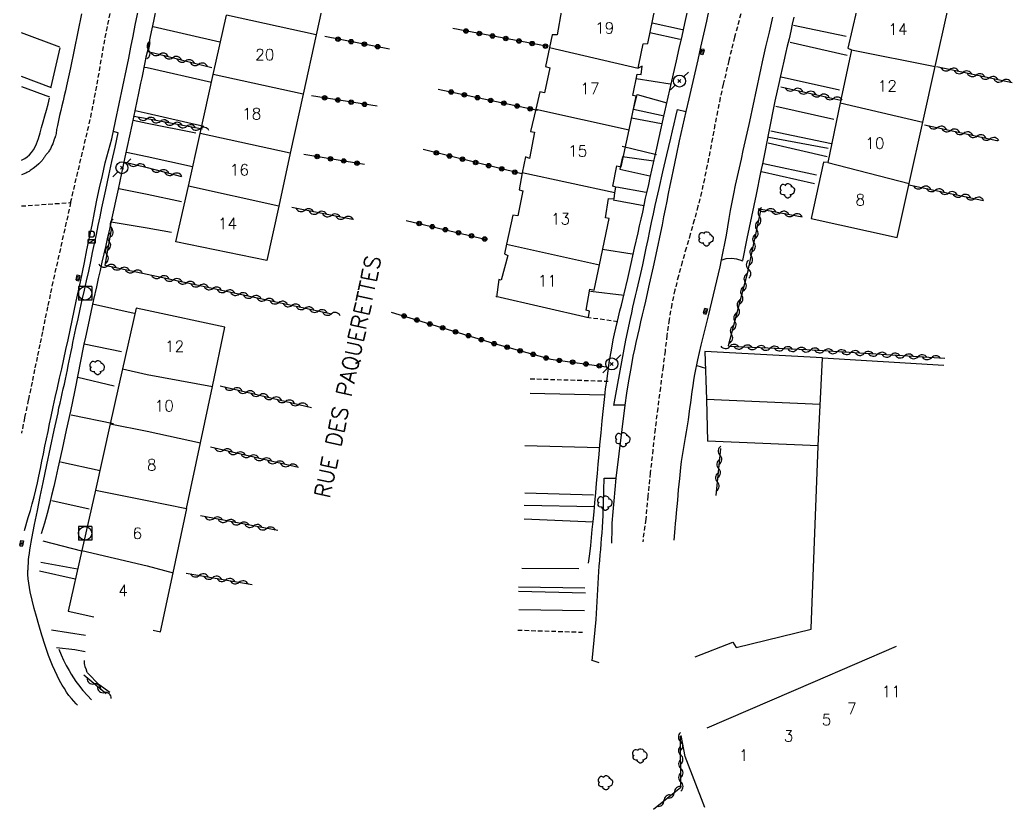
# Model space of a CAD drawing. Header units: millimetres. Extents: x 150997 to 152001, y 151999 to 153001.
# Drawn here: x 150999.8 to 151110.4, y 152824.7 to 152912.6 of the extents above; entities that cross this region are included whole.
import ezdxf
from ezdxf.enums import TextEntityAlignment as Align

# ---------------------------------------------------------------- set-up
doc = ezdxf.new("R2010")
doc.units = ezdxf.units.MM
doc.linetypes.add('DASHED', pattern=[0.75, 0.5, -0.25])
doc.layers.get('0').update_dxf_attribs({"linetype": 'CONTINUOUS'})
for name, color, linetype in [('W0001', 6, 'DASHED'), ('W0008', 7, 'CONTINUOUS'), ('W0014', 7, 'CONTINUOUS'), ('W0017', 7, 'CONTINUOUS'), ('W0101', 7, 'CONTINUOUS'), ('W0104', 1, 'CONTINUOUS'), ('W0112', 1, 'DASHED'), ('W0211', 2, 'CONTINUOUS'), ('W0214', 2, 'CONTINUOUS'), ('W0300', 7, 'CONTINUOUS'), ('W0310', 3, 'CONTINUOUS'), ('W0323', 7, 'CONTINUOUS'), ('W0401', 7, 'CONTINUOUS'), ('W0420', 7, 'CONTINUOUS'), ('W0438', 7, 'CONTINUOUS'), ('W0473', 7, 'CONTINUOUS'), ('W0989', 7, 'CONTINUOUS'), ('W0991', 7, 'CONTINUOUS'), ('W1102', 7, 'CONTINUOUS')]:
    doc.layers.add(name, color=color, linetype=linetype)
doc.styles.get("Standard").update_dxf_attribs({"font": 'romans.shx', "width": 0.85})

# ---------------------------------------------------------------- blocks, each defined once
blk = doc.blocks.new('T420')
for p, q in [((0.75, 0.75), (-0.75, 0.75)), ((-0.75, 0.75), (-0.75, -0.75)), ((0.75, 0.75), (0.75, -0.75)), ((0.75, -0.75), (-0.75, -0.75))]:
    blk.add_line(p, q)
blk.add_ellipse((0, 0), major_axis=(-0.53, 0.53), ratio=1, start_param=3.926991, end_param=10.210176)
blk = doc.blocks.new('T438')
for p, q in [((-0.4, 0.2), (0.4, 0.2)), ((-0.4, -0.2), (-0.4, 0.2)), ((0.15, 1.1), (-0.3, 1.1)), ((-0.3, 1.1), (-0.3, 0.5)), ((-0.3, 0.5), (0.15, 0.5)), ((0.3, 0.65), (0.3, 0.95)), ((0.4, 0.2), (0.4, -0.2))]:
    blk.add_line(p, q)
at = {"flags": 128}
for points in [[(-0.4, -0.2), (0.4, 0.2)], [(0.4, -0.2), (-0.4, -0.2)]]:
    blk.add_lwpolyline(points, dxfattribs=at)
for centre, major_axis, start_param, end_param in [((0.15, 0.95), (0.106, -0.106), 0.785398, 2.356194), ((0.15, 0.65), (0.106, 0.106), 3.926991, 5.497787)]:
    blk.add_ellipse(centre, major_axis=major_axis, ratio=1, start_param=start_param, end_param=end_param)
blk = doc.blocks.new('T300')
for p, q in [((-0.8, 0.51), (-0.86, 0.34)), ((-0.86, 0.34), (-0.86, 0.17)), ((-0.86, 0.17), (-0.74, 0.06)), ((-0.69, 0.63), (-0.8, 0.51)), ((-0.8, -0.06), (-0.74, 0.06)), ((-0.74, 0.06), (-0.69, 0.11)), ((-0.57, 0.69), (-0.69, 0.63)), ((-0.46, 0.69), (-0.57, 0.69)), ((-0.29, 0.63), (-0.46, 0.69)), ((-0.29, 0.63), (-0.17, 0.74)), ((-0.23, 0.57), (-0.29, 0.63)), ((-0.17, 0.74), (-0.06, 0.8)), ((-0.06, 0.8), (0.06, 0.8)), ((0.06, 0.8), (0.23, 0.74)), ((0.23, 0.74), (0.34, 0.63)), ((0.34, 0.63), (0.4, 0.51)), ((0.46, 0.46), (0.34, 0.46)), ((0.4, 0.51), (0.4, 0.46)), ((0.57, 0.4), (0.46, 0.46)), ((0.57, 0.4), (0.69, 0.29)), ((0.69, 0.29), (0.74, 0.17)), ((0.74, 0.06), (0.69, -0.17)), ((0.74, 0.17), (0.74, 0.06)), ((-0.8, -0.17), (-0.8, -0.06)), ((-0.8, -0.23), (-0.8, -0.17)), ((-0.74, -0.34), (-0.8, -0.23)), ((-0.69, -0.4), (-0.74, -0.34)), ((-0.51, -0.46), (-0.69, -0.4)), ((-0.4, -0.46), (-0.51, -0.46)), ((-0.4, -0.46), (-0.34, -0.46)), ((-0.34, -0.46), (-0.34, -0.4)), ((-0.34, -0.51), (-0.34, -0.46)), ((-0.29, -0.63), (-0.34, -0.51)), ((-0.17, -0.74), (-0.29, -0.63)), ((-0.06, -0.8), (-0.17, -0.74)), ((0.06, -0.8), (-0.06, -0.8)), ((0.17, -0.74), (0.06, -0.8)), ((0.23, -0.69), (0.17, -0.74)), ((0.29, -0.46), (0.23, -0.46)), ((0.29, -0.63), (0.23, -0.69)), ((0.46, -0.4), (0.29, -0.46)), ((0.34, -0.51), (0.29, -0.63)), ((0.34, -0.51), (0.34, -0.46)), ((0.57, -0.34), (0.46, -0.4)), ((0.63, -0.29), (0.57, -0.34)), ((0.69, -0.17), (0.63, -0.29))]:
    blk.add_line(p, q)
blk = doc.blocks.new('T401')
for p, q in [((-0.3, 0.3), (0, 0.3)), ((-0.3, -0.25), (-0.3, 0.3)), ((-0.3, 0.15), (0, 0.15)), ((-0.3, 0), (0, 0)), ((0, 0.3), (0, -0.25)), ((-0.3, -0.15), (0, -0.15)), ((-0.3, -0.25), (-0.3, -0.3)), ((-0.3, -0.3), (0, -0.3)), ((0, -0.3), (0, -0.25))]:
    blk.add_line(p, q)
blk = doc.blocks.new('T473')
for p, q in [((-0.166667, 0.166667), (0.166667, -0.166667)), ((-0.166667, -0.166667), (0.166667, 0.166667)), ((0.500001, 0.500001), (1.000002, 1.000002)), ((-1.000002, -1.000002), (-0.500001, -0.500001))]:
    blk.add_line(p, q)
blk.add_ellipse((0, 0), major_axis=(0.471405, 0.471405), ratio=1, start_param=5.4977871438, end_param=11.780972451)
blk = doc.blocks.new('t310o')
at = {"color": 0, "linetype": 'Continuous'}
for centre, start, end in [((-0.5, 0.38), 216.8699, 323.1304), ((0.5, -0.37), 36.8699, 143.1303)]:
    blk.add_arc(centre, 0.625, start, end, dxfattribs=at)
blk = doc.blocks.new('t323o')
at = {"color": 0, "linetype": 'Continuous'}
for radius in [0.25, 0.15]:
    blk.add_circle((0, 0), radius, dxfattribs=at)

msp = doc.modelspace()

# ---------------------------------------------------------------- linework, layer by layer
at = {"layer": 'W0001'}
for points in [[(151005.49, 152892.27), (151007.73, 152901.78), (151008.02, 152903.25), (151008.3, 152904.73), (151008.57, 152906.21), (151008.82, 152907.68), (151009.08, 152909.16), (151009.34, 152910.64), (151009.63, 152912.11), (151009.93, 152913.58)], [(151080.14, 152913.29), (151079.45, 152910.69), (151078.8, 152908.08), (151078.19, 152905.46), (151077.86, 152903.96), (151077.55, 152902.46), (151077.26, 152900.95), (151076.98, 152899.44), (151076.7, 152897.94), (151076.4, 152896.43), (151076.09, 152894.93), (151075.76, 152893.43), (151075.37, 152891.86), (151074.95, 152890.31), (151074.51, 152888.76), (151074.06, 152887.21), (151073.61, 152885.66), (151073.19, 152884.1), (151072.8, 152882.54), (151072.45, 152880.96), (151072.15, 152879.23), (151071.91, 152877.48), (151071.7, 152875.73), (151071.48, 152873.99), (151071.18, 152871.68), (151070.88, 152869.37), (151070.6, 152867.05), (151070.34, 152864.74), (151070.06, 152862.16), (151069.79, 152859.58), (151069.55, 152856.99), (151069.21, 152854.49)], [(151000, 152891.89), (151005.49, 152892.27)], [(151005.49, 152892.27), (151003.51, 152883.44), (151003.22, 152882.04), (151002.92, 152880.65), (151002.63, 152879.25), (151002.34, 152877.86), (151002.05, 152876.46), (151001.77, 152875.07), (151001.48, 152873.67), (151001.19, 152872.28), (151000.77, 152870.29), (151000.36, 152868.31), (151000, 152866.57)]]:
    msp.add_lwpolyline(points, dxfattribs=at)
at = {"layer": 'W0008'}
for points in [[(151074.03, 152902.4), (151073.66, 152900.78), (151073.29, 152899.16), (151072.94, 152897.53), (151072.59, 152895.9), (151072.41, 152895.03), (151072.23, 152894.16), (151072.06, 152893.29), (151071.89, 152892.41), (151071.72, 152891.54), (151071.54, 152890.67), (151071.37, 152889.8), (151071.19, 152888.93), (151070.78, 152887.01), (151070.36, 152885.1), (151069.93, 152883.19), (151069.51, 152881.28), (151069.33, 152880.52), (151069.16, 152879.76), (151068.98, 152878.99), (151068.8, 152878.23), (151068.62, 152877.46), (151068.45, 152876.7), (151068.29, 152875.93), (151068.13, 152875.16), (151067.88, 152873.8), (151067.64, 152872.43), (151067.42, 152871.06), (151067.22, 152869.69)], [(151000.35, 152855.76), (151000.76, 152857.19), (151001, 152857.99), (151001.21, 152858.72), (151001.43, 152859.49), (151001.61, 152860.26), (151001.78, 152861.04), (151001.95, 152861.81), (151002.12, 152862.64), (151002.29, 152863.47), (151002.46, 152864.3), (151002.63, 152865.13), (151002.8, 152865.96), (151002.97, 152866.79), (151003.14, 152867.61), (151003.32, 152868.44), (151003.55, 152869.51), (151003.78, 152870.57), (151004.02, 152871.64), (151004.26, 152872.71), (151004.5, 152873.77), (151004.73, 152874.84), (151004.97, 152875.9), (151005.2, 152876.97), (151005.66, 152879.13), (151006.12, 152881.29), (151006.57, 152883.44), (151007.03, 152885.6), (151007.31, 152886.99), (151007.59, 152888.37), (151007.87, 152889.76), (151008.14, 152891.15), (151008.42, 152892.54), (151008.71, 152893.92), (151009.02, 152895.3), (151009.34, 152896.68), (151009.51, 152897.36), (151009.69, 152898.04), (151009.88, 152898.71), (151010.08, 152899.38)], [(151066.22, 152861.57), (151066.09, 152860.32), (151065.98, 152859.06), (151065.87, 152857.81), (151065.79, 152856.55), (151065.77, 152855.59), (151065.74, 152854.72), (151065.72, 152854.33)]]:
    msp.add_lwpolyline(points, dxfattribs=at)
at = {"layer": 'W0014'}
for points in [[(151010.08, 152899.38), (151010.49, 152901.32), (151010.9, 152903.26), (151011.3, 152905.2), (151011.71, 152907.14), (151011.96, 152908.36), (151012.2, 152909.58), (151012.45, 152910.8), (151012.69, 152912.02), (151012.94, 152913.24), (151013.19, 152914.46), (151013.45, 152915.68), (151013.71, 152916.9), (151013.78, 152917.22), (151013.85, 152917.53), (151013.93, 152917.85), (151014, 152918.17)], [(151015.05, 152914.19), (151014.71, 152912.47), (151014.36, 152910.75), (151014, 152909.03)], [(151070.06, 152895.06), (151070.79, 152898.32), (151071.51, 152901.57), (151072.24, 152904.82), (151072.97, 152908.07), (151073.28, 152909.45), (151073.59, 152910.82), (151073.9, 152912.2), (151074.22, 152913.57)], [(151076.63, 152913.91), (151076.31, 152912.47), (151075.98, 152911.03), (151075.66, 152909.59), (151075.34, 152908.16), (151075.02, 152906.72), (151074.69, 152905.28), (151074.36, 152903.84), (151074.03, 152902.4)], [(151006.71, 152913.3), (151006.3, 152911.29), (151005.88, 152909.29), (151005.46, 152907.28), (151005.02, 152905.27), (151004.9, 152904.72), (151004.77, 152904.17), (151004.64, 152903.61), (151004.51, 152903.06), (151004.38, 152902.51), (151004.25, 152901.96), (151004.12, 152901.4), (151004.01, 152900.85), (151003.98, 152900.7), (151003.96, 152900.55), (151003.93, 152900.4), (151003.91, 152900.26), (151003.89, 152900.11), (151003.86, 152899.96), (151003.83, 152899.82), (151003.8, 152899.67), (151003.78, 152899.62), (151003.76, 152899.57), (151003.75, 152899.52), (151003.73, 152899.47), (151003.7, 152899.43), (151003.68, 152899.38), (151003.67, 152899.33), (151003.65, 152899.28), (151003.63, 152899.22), (151003.61, 152899.16), (151003.59, 152899.1), (151003.57, 152899.04), (151003.55, 152898.98), (151003.53, 152898.92), (151003.51, 152898.86), (151003.49, 152898.8), (151003.41, 152898.62), (151003.33, 152898.44), (151003.24, 152898.27), (151003.14, 152898.1), (151003.08, 152898.02), (151003.03, 152897.94), (151002.97, 152897.86), (151002.9, 152897.78), (151002.84, 152897.71), (151002.78, 152897.63), (151002.72, 152897.55), (151002.66, 152897.47), (151002.6, 152897.4), (151002.56, 152897.33), (151002.51, 152897.25), (151002.46, 152897.18), (151002.41, 152897.1), (151002.36, 152897.03), (151002.3, 152896.96), (151002.25, 152896.89), (151001.95, 152896.59), (151001.64, 152896.32), (151001.32, 152896.07), (151000.98, 152895.83), (151000.86, 152895.75), (151000.74, 152895.68), (151000.61, 152895.61), (151000.48, 152895.55), (151000.39, 152895.51), (151000.3, 152895.47), (151000.2, 152895.43), (151000.11, 152895.4), (151000, 152895.36)], [(151072.7, 152854.66), (151072.78, 152855.53), (151072.82, 152855.99), (151072.87, 152856.51), (151072.93, 152857.14), (151072.99, 152857.73), (151073.12, 152859.11), (151073.21, 152860.28), (151073.33, 152861.52), (151073.46, 152862.75), (151073.55, 152863.42), (151073.65, 152864.09), (151073.75, 152864.76), (151073.86, 152865.42), (151073.98, 152866.09), (151074.09, 152866.75), (151074.2, 152867.42), (151074.3, 152868.09), (151074.4, 152868.71), (151074.48, 152869.34), (151074.56, 152869.97), (151074.65, 152870.6), (151074.73, 152871.23), (151074.82, 152871.86), (151074.92, 152872.49), (151075.03, 152873.11), (151075.36, 152874.76), (151075.74, 152876.4), (151076.14, 152878.04), (151076.53, 152879.67), (151076.71, 152880.45), (151076.9, 152881.23), (151077.09, 152882.01), (151077.28, 152882.78), (151077.47, 152883.56), (151077.65, 152884.34), (151077.83, 152885.12), (151078, 152885.9), (151078.19, 152886.81), (151078.36, 152887.73), (151078.53, 152888.65), (151078.69, 152889.57), (151078.84, 152890.48), (151079.01, 152891.4), (151079.18, 152892.32), (151079.36, 152893.23), (151079.56, 152894.2), (151079.76, 152895.17), (151079.98, 152896.14), (151080.2, 152897.1), (151080.42, 152898.06), (151080.63, 152899.03), (151080.85, 152899.99), (151081.06, 152900.96), (151081.25, 152901.83), (151081.44, 152902.7), (151081.63, 152903.58), (151081.81, 152904.45), (151082, 152905.32), (151082.18, 152906.19), (151082.37, 152907.06), (151082.56, 152907.93), (151082.94, 152909.6), (151083.32, 152911.26), (151083.7, 152912.92)], [(151086.04, 152912.93), (151085.87, 152912.14), (151085.7, 152911.35), (151085.51, 152910.52), (151085.32, 152909.69), (151085.12, 152908.86), (151084.93, 152908.03), (151084.74, 152907.2), (151084.55, 152906.37), (151084.36, 152905.54), (151084.18, 152904.71), (151083.94, 152903.57), (151083.7, 152902.44), (151083.48, 152901.3), (151083.25, 152900.17), (151083.03, 152899.03), (151082.8, 152897.89), (151082.58, 152896.76), (151082.35, 152895.62), (151081.84, 152893.17), (151081.34, 152890.71), (151080.83, 152888.26), (151080.32, 152885.81)], [(151014, 152909.03), (151013.88, 152908.46), (151013.76, 152907.88), (151013.64, 152907.31), (151013.52, 152906.73), (151013.4, 152906.16), (151013.28, 152905.58), (151013.16, 152905.01), (151013.04, 152904.44), (151012.29, 152900.88), (151011.54, 152897.33), (151010.77, 152893.78), (151010, 152890.24), (151009.8, 152889.32), (151009.6, 152888.4), (151009.39, 152887.48), (151009.19, 152886.56), (151008.98, 152885.64), (151008.77, 152884.72), (151008.57, 152883.8), (151008.36, 152882.88), (151008.05, 152881.48), (151007.74, 152880.08), (151007.43, 152878.67), (151007.13, 152877.27), (151006.97, 152876.51), (151006.82, 152875.75), (151006.67, 152874.99), (151006.52, 152874.22), (151006.37, 152873.46), (151006.22, 152872.7), (151006.06, 152871.94), (151005.91, 152871.18), (151005.46, 152869.05), (151004.99, 152866.93), (151004.53, 152864.8), (151004.06, 152862.68), (151003.83, 152861.66), (151003.6, 152860.65), (151003.36, 152859.64), (151003.12, 152858.63), (151002.89, 152857.65), (151002.57, 152856.58), (151002.22, 152855.37)], [(151003.31, 152905.17), (151004.31, 152909.51)], [(151000, 152896.98), (151000.09, 152897.02), (151000.38, 152897.17), (151000.64, 152897.36), (151000.89, 152897.57), (151001.13, 152897.85), (151001.34, 152898.15), (151001.53, 152898.48), (151001.69, 152898.81), (151001.92, 152899.41), (151002.11, 152900.03), (151002.26, 152900.65), (151002.43, 152901.27), (151002.61, 152901.92), (151002.8, 152902.58), (151002.97, 152903.23), (151003.15, 152903.89)], [(151066, 152869.68), (151066.43, 152872.1), (151066.88, 152874.52), (151067.35, 152876.94), (151067.85, 152879.35), (151067.99, 152879.98), (151068.13, 152880.61), (151068.27, 152881.24), (151068.42, 152881.87), (151068.57, 152882.49), (151068.72, 152883.12), (151068.86, 152883.75), (151069.01, 152884.38), (151069.21, 152885.32), (151069.41, 152886.27), (151069.61, 152887.21), (151069.81, 152888.16), (151070.01, 152889.11), (151070.21, 152890.05), (151070.41, 152891), (151070.61, 152891.94), (151071.04, 152893.82), (151071.47, 152895.7), (151071.9, 152897.58), (151072.34, 152899.46), (151072.52, 152900.26), (151072.71, 152901.05), (151072.9, 152901.84), (151073.08, 152902.63)], [(151073.08, 152902.63), (151074.03, 152902.4)], [(151010.79, 152900.02), (151010.24, 152900.18)], [(151006.24, 152836.28), (151006.09, 152836.43), (151005.57, 152837.02), (151005.29, 152837.38), (151005.03, 152837.75), (151004.79, 152838.14), (151004.56, 152838.53), (151004.26, 152839.05), (151003.97, 152839.59), (151003.71, 152840.14), (151003.46, 152840.69), (151003.03, 152841.81), (151002.64, 152842.95), (151002.28, 152844.1), (151001.94, 152845.25), (151001.68, 152846.16), (151001.42, 152847.07), (151001.19, 152848), (151000.99, 152848.93), (151000.9, 152849.4), (151000.83, 152849.87), (151000.77, 152850.35), (151000.73, 152850.83), (151000.73, 152850.94), (151000.73, 152851.06), (151000.73, 152851.18), (151000.73, 152851.29), (151000.74, 152851.41), (151000.74, 152851.53), (151000.75, 152851.64), (151000.76, 152851.76), (151000.78, 152852.11), (151000.81, 152852.47), (151000.84, 152852.82), (151000.89, 152853.17), (151000.95, 152853.59), (151001.02, 152854.01), (151001.1, 152854.43), (151001.18, 152854.85), (151001.48, 152856.42), (151001.79, 152857.98), (151002.1, 152859.54), (151002.42, 152861.1), (151002.82, 152863.05), (151003.24, 152864.99), (151003.65, 152866.93), (151004.08, 152868.86), (151004.19, 152869.4), (151004.31, 152869.93), (151004.43, 152870.46), (151004.55, 152870.99), (151004.67, 152871.52), (151004.79, 152872.06), (151004.91, 152872.59), (151005.02, 152873.12), (151005.13, 152873.63), (151005.23, 152874.14), (151005.34, 152874.65), (151005.44, 152875.16), (151005.54, 152875.67), (151005.64, 152876.18), (151005.75, 152876.69), (151005.85, 152877.2), (151006.08, 152878.26), (151006.31, 152879.32), (151006.55, 152880.39), (151006.79, 152881.45), (151007.02, 152882.51), (151007.26, 152883.57), (151007.5, 152884.63), (151007.73, 152885.7), (151007.94, 152886.7), (151008.15, 152887.7), (151008.36, 152888.7), (151008.57, 152889.7), (151008.77, 152890.7), (151008.98, 152891.7), (151009.19, 152892.7), (151009.4, 152893.7), (151009.75, 152895.28), (151010.09, 152896.86), (151010.44, 152898.44), (151010.79, 152900.02)], [(151063.18, 152852.09), (151063.32, 152853.14), (151063.42, 152854.06), (151063.51, 152854.96), (151063.6, 152855.86), (151063.69, 152856.75), (151063.79, 152857.82), (151063.88, 152858.88), (151063.98, 152859.95), (151064.07, 152861.01), (151064.17, 152862.08), (151064.26, 152863.15), (151064.36, 152864.21), (151064.45, 152865.28), (151064.58, 152866.62), (151064.71, 152867.97), (151064.84, 152869.32), (151064.98, 152870.67), (151065.03, 152871.09), (151065.08, 152871.51), (151065.14, 152871.94), (151065.2, 152872.36), (151065.36, 152873.52), (151065.53, 152874.68), (151065.72, 152875.84), (151065.93, 152877), (151066.06, 152877.64), (151066.21, 152878.29), (151066.36, 152878.92), (151066.52, 152879.56), (151066.68, 152880.2), (151066.84, 152880.84), (151067, 152881.47), (151067.15, 152882.11), (151067.54, 152883.81), (151067.93, 152885.5), (151068.31, 152887.2), (151068.7, 152888.89), (151068.87, 152889.67), (151069.04, 152890.44), (151069.21, 152891.21), (151069.37, 152891.98), (151069.54, 152892.75), (151069.71, 152893.52), (151069.89, 152894.29), (151070.06, 152895.06)], [(151080.32, 152885.76), (151080.31, 152885.76), (151080.31, 152885.77), (151080.3, 152885.78), (151080.29, 152885.78), (151079.71, 152885.97), (151079.1, 152886.04), (151078.49, 152885.99), (151077.9, 152885.83)], [(151075.24, 152874.14), (151076.21, 152873.81)], [(151067.22, 152869.69), (151066, 152869.71)], [(151067.22, 152869.69), (151066.22, 152861.57)], [(151063.57, 152841.23), (151063.7, 152842.38), (151063.82, 152843.52), (151063.93, 152844.67), (151064.02, 152845.82), (151064.07, 152846.49), (151064.11, 152847.16), (151064.15, 152847.83), (151064.19, 152848.5), (151064.22, 152849.17), (151064.25, 152849.84), (151064.29, 152850.51), (151064.34, 152851.18), (151064.38, 152851.79), (151064.43, 152852.41), (151064.48, 152853.02), (151064.54, 152853.63), (151064.59, 152854.25), (151064.64, 152854.86), (151064.69, 152855.48), (151064.73, 152856.09), (151064.8, 152857.47), (151064.86, 152858.84), (151064.9, 152860.22), (151064.92, 152861.59)], [(151064.92, 152861.59), (151066.22, 152861.57)], [(151064.35, 152841.02), (151063.57, 152841.26)]]:
    msp.add_lwpolyline(points, dxfattribs=at)
at = {"layer": 'W0017'}
for points in [[(151014.68, 152911.88), (151022.12, 152910.17)], [(151070.26, 152912.3), (151073.64, 152911.54)], [(151091.89, 152910.77), (151086, 152912.01)], [(151004.29, 152909.59), (151000, 152911.16)], [(151073.4, 152910.43), (151070.02, 152911.19)], [(151085.63, 152910.15), (151091.97, 152908.68)], [(151013.7, 152907.37), (151014, 152907.3)], [(151014, 152907.3), (151021.17, 152905.67)], [(151003.35, 152905.05), (151000, 152906.31)], [(151072.27, 152905.46), (151068.49, 152906.06)], [(151084.65, 152906.28), (151091.12, 152904.82)], [(151000, 152905.2), (151003.14, 152904.05)], [(151071.61, 152901.9), (151068.17, 152902.64), (151068.58, 152904.3), (151071.91, 152903.38)], [(151012.66, 152902.53), (151014, 152902.22)], [(151084.04, 152903.01), (151090.52, 152901.55)], [(151012.44, 152901.44), (151014, 152901.13)], [(151014, 152902.22), (151020.33, 152900.78)], [(151071.31, 152901.04), (151067.96, 152901.66)], [(151014, 152901.13), (151019.44, 152900.04)], [(151083.47, 152900.27), (151090.25, 152898.84)], [(151083.28, 152899.55), (151089.89, 152898.33)], [(151066.94, 152898.56), (151070.74, 152897.62)], [(151089.76, 152897.38), (151083.17, 152898.89)], [(151014, 152897.35), (151011.7, 152897.86)], [(151019.07, 152896.24), (151014, 152897.35)], [(151070.43, 152896.89), (151066.96, 152897.35), (151066.66, 152896)], [(151066.66, 152896), (151070.02, 152895.25)], [(151082.68, 152896.63), (151088.58, 152895.35)], [(151088.36, 152894.34), (151082.44, 152895.7)], [(151010.86, 152893.85), (151014, 152893.2)], [(151069.59, 152893.38), (151066.31, 152893.97)], [(151014, 152893.2), (151017.83, 152892.4)], [(151065.93, 152892.56), (151069.34, 152891.96)], [(151014, 152889.41), (151010.02, 152890.09)], [(151016.74, 152888.94), (151014, 152889.41)], [(151068.04, 152886.54), (151064.75, 152887.04)], [(151063.38, 152882.39), (151067.13, 152881.96)], [(151012.58, 152879.93), (151007.92, 152880.97)], [(151007.01, 152876.54), (151011.17, 152875.68)], [(151010.35, 152871.83), (151006.3, 152872.79)], [(151056.67, 152871.05), (151064.92, 152870.85)], [(151005.55, 152868.61), (151010.26, 152867.65)], [(151056.08, 152865.21), (151064.41, 152864.99)], [(151008.76, 152862.38), (151004.34, 152863.37)], [(151063.72, 152859.68), (151056.08, 152859.89)], [(151003.39, 152859.08), (151007.55, 152858.16)], [(151056.01, 152858.58), (151063.84, 152858.43)], [(151063.68, 152856.69), (151055.99, 152857)], [(151006.72, 152853.46), (151002.42, 152854.54)], [(151006.26, 152851.42), (151002.17, 152852.18)], [(151055.73, 152851.55), (151062.09, 152851.5)], [(151006.01, 152850.32), (151002.01, 152851.21)], [(151062.75, 152849.32), (151055.39, 152849.42)], [(151055.37, 152848.97), (151062.85, 152848.8)], [(151062.74, 152846.8), (151055.41, 152846.9)], [(151003.36, 152844.69), (151007.13, 152844.08)], [(151007.09, 152842.22), (151005.96, 152842.46), (151003.91, 152842.67)], [(151076.14, 152824.88), (151073.96, 152830.59), (151073.51, 152832.92)]]:
    msp.add_lwpolyline(points, dxfattribs=at)
at = {"layer": 'W0101'}
for points in [[(151034.23, 152917.27), (151032.84, 152910.94)], [(151068.71, 152907.24), (151068.78, 152907.6), (151069.27, 152909.94), (151069.77, 152910), (151070.61, 152913.97), (151060.14, 152916.19), (151059.76, 152913.88), (151060.17, 152913.72), (151059.69, 152910.94), (151059.13, 152910.94), (151058.83, 152909.54)], [(151093.5, 152915.73), (151092.07, 152909.48), (151092.46, 152909.29)], [(151101.79, 152907.43), (151103.17, 152913.6), (151093.5, 152915.73)], [(151021.37, 152906.54), (151022.84, 152913.13)], [(151032.84, 152910.94), (151031.4, 152904.34)], [(151058.83, 152909.54), (151058.37, 152907.44), (151058.85, 152907.27), (151058.28, 152904.49), (151057.75, 152904.6), (151057.3, 152902.68)], [(151092.46, 152909.29), (151091.21, 152903.37)], [(151067.69, 152900.39), (151068.49, 152904.13), (151068.13, 152904.21), (151068.59, 152906.58), (151069.04, 152906.55), (151069.14, 152907.47), (151068.71, 152907.24)], [(151100.41, 152901.22), (151101.79, 152907.43)], [(151019.91, 152899.98), (151021.37, 152906.54)], [(151031.4, 152904.34), (151029.96, 152897.78)], [(151057.3, 152902.68), (151056.71, 152900.18), (151057.16, 152900.1), (151056.62, 152897.18), (151056.14, 152897.35), (151055.79, 152895.57)], [(151091.21, 152903.37), (151089.82, 152896.75)], [(151066.12, 152893.35), (151066.23, 152893.99), (151065.87, 152894.1), (151066.33, 152896.38), (151066.8, 152896.27), (151067.69, 152900.39)], [(151098.88, 152894.39), (151100.41, 152901.22)], [(151018.6, 152894.08), (151019.91, 152899.98)], [(151029.96, 152897.78), (151028.67, 152891.87)], [(151089.82, 152896.75), (151089.35, 152896.78), (151087.96, 152890.5), (151097.55, 152888.39), (151098.88, 152894.39)], [(151055.79, 152895.6), (151055.45, 152893.68), (151055.86, 152893.57), (151055.32, 152890.79), (151054.74, 152890.87), (151054.03, 152887.63)], [(151055.79, 152895.57), (151055.79, 152895.6)], [(151017.22, 152887.91), (151018.6, 152894.08)], [(151064.39, 152885.32), (151065.47, 152890.49), (151065.08, 152890.57), (151065.4, 152892.74), (151066.04, 152892.68), (151066.12, 152893.35)], [(151066.12, 152893.35), (151066.12, 152893.35)], [(151028.67, 152891.87), (151027.34, 152885.81), (151017.22, 152887.91)], [(151054.03, 152887.63), (151053.8, 152886.57), (151054.18, 152886.38), (151053.45, 152883.63), (151053.17, 152883.71), (151052.93, 152881.74)], [(151052.85, 152881.85), (151063.16, 152879.48), (151063.27, 152880.18), (151062.93, 152880.29), (151063.34, 152882.62), (151063.81, 152882.51), (151064.39, 152885.32)], [(151012.8, 152880.52), (151011.28, 152873.75)], [(151014, 152880.26), (151012.8, 152880.52)], [(151021.28, 152871.78), (151022.68, 152878.39), (151014, 152880.26)], [(151011.28, 152873.75), (151009.9, 152867.63)], [(151019.95, 152865.51), (151021.28, 152871.78)], [(151009.9, 152867.63), (151008.24, 152860.24)], [(151018.41, 152858.21), (151019.95, 152865.51)], [(151008.24, 152860.24), (151006.73, 152853.5)], [(151016.9, 152851.03), (151018.43, 152858.21)], [(151018.43, 152858.21), (151018.41, 152858.21)], [(151006.73, 152853.5), (151005.21, 152846.76), (151008.07, 152846.12)], [(151014.68, 152844.64), (151015.5, 152844.45), (151016.9, 152851.03)], [(151097.43, 152842.84), (151088.18, 152838.8), (151076.37, 152833.72)]]:
    msp.add_lwpolyline(points, dxfattribs=at)
at = {"layer": 'W0104'}
for points in [[(151076.14, 152875.7), (151076.33, 152870.34), (151076.44, 152865.71)], [(151102.77, 152874.12), (151089.25, 152874.94), (151089.25, 152874.96), (151076.14, 152875.7)], [(151088.74, 152865.17), (151089.25, 152874.94)], [(151088.98, 152869.79), (151076.33, 152870.32)], [(151075.06, 152841.66), (151079.27, 152843.3), (151079.61, 152842.72), (151087.98, 152844.76), (151087.98, 152844.87), (151088.74, 152865.11), (151088.74, 152865.17), (151076.44, 152865.71)]]:
    msp.add_lwpolyline(points, dxfattribs=at)
at = {"layer": 'W0112'}
for points in [[(151062.98, 152879.52), (151066.5, 152879.01)], [(151056.68, 152872.65), (151065.37, 152872.38)], [(151055.3, 152844.65), (151062.5, 152844.42)]]:
    msp.add_lwpolyline(points, dxfattribs=at)
at = {"layer": 'W0211'}
msp.add_lwpolyline([(151009.87, 152837.71), (151008.67, 152838.55), (151007.36, 152839.91), (151007.33, 152839.95), (151007.31, 152839.99), (151007.3, 152840.03), (151007.29, 152840.08), (151007.28, 152840.12), (151007.27, 152840.16), (151007.25, 152840.2), (151007.24, 152840.25), (151007.22, 152840.29), (151007.21, 152840.33), (151007.19, 152840.37), (151007.17, 152840.42), (151007.15, 152840.46), (151007.14, 152840.5), (151007.12, 152840.54), (151007.11, 152840.59), (151007.08, 152840.76), (151007.05, 152840.92), (151007.04, 152841.09), (151007.04, 152841.26)], dxfattribs=at)
at = {"layer": 'W0214'}
msp.add_lwpolyline([(151004.16, 152842.52), (151004.42, 152841.91), (151004.7, 152841.32), (151005, 152840.72), (151005.31, 152840.14), (151005.55, 152839.73), (151005.81, 152839.33), (151006.07, 152838.93), (151006.36, 152838.55), (151006.86, 152837.94), (151007.37, 152837.36), (151007.82, 152836.9)], dxfattribs=at)
at = {"layer": 'W0310'}
for points in [[(151014.31, 152910.09), (151014.13, 152909.09), (151021.21, 152907.3)], [(151110.37, 152905.61), (151104.25, 152906.92), (151101.95, 152907.38)], [(151084.61, 152905.16), (151091.28, 152903.69)], [(151014, 152901.59), (151012.51, 152901.87)], [(151020.19, 152900.45), (151014, 152901.59)], [(151100.59, 152900.93), (151108.65, 152899.2), (151108.79, 152899.18)], [(151011.41, 152896.81), (151014, 152896.16)], [(151014, 152896.16), (151017.83, 152895.19)], [(151098.87, 152894.25), (151107.17, 152892.52)], [(151036.88, 152890.4), (151030.11, 152891.71)], [(151102.87, 152874.91), (151087.48, 152875.88), (151078.79, 152876.25), (151078.78, 152876.36), (151081.01, 152884.81), (151081.01, 152884.9), (151082.4, 152891.54), (151086.96, 152890.67)], [(151010.05, 152889.44), (151009.3, 152885.29), (151014, 152884.28)], [(151014, 152884.28), (151034.59, 152879.86)], [(151022.16, 152871.85), (151032.33, 152869.46)], [(151030.88, 152862.76), (151021.08, 152865.04)], [(151077.88, 152864.88), (151077.37, 152859.66)], [(151028.56, 152855.73), (151019.96, 152857.38)], [(151018.34, 152850.99), (151025.72, 152849.72)], [(151009.44, 152837.54), (151006.95, 152839.62)], [(151070.41, 152824.71), (151073.47, 152827.16), (151073.44, 152832.85)]]:
    msp.add_lwpolyline(points, dxfattribs=at)
at = {"layer": 'W0323'}
for points in [[(151058.45, 152909.69), (151048.06, 152911.66)], [(151041.01, 152909.37), (151033.8, 152910.76)], [(151046.41, 152904.89), (151057.5, 152902.55)], [(151039.62, 152903), (151032.3, 152904.17)], [(151055.75, 152895.46), (151044.77, 152898.19)], [(151038.22, 152896.52), (151031.47, 152897.64)], [(151042.85, 152890.28), (151051.83, 152888.17)], [(151041.19, 152880.07), (151052.55, 152876.6), (151058.97, 152874.82), (151065.39, 152873.95)]]:
    msp.add_lwpolyline(points, dxfattribs=at)
at = {"layer": 'W1102'}
for points in [[(151032.84, 152910.94), (151022.84, 152913.13)], [(151058.83, 152909.54), (151068.71, 152907.24)], [(151092.46, 152909.29), (151101.79, 152907.43)], [(151031.4, 152904.34), (151021.37, 152906.54)], [(151057.3, 152902.68), (151067.69, 152900.39)], [(151091.21, 152903.37), (151100.41, 152901.22)], [(151029.96, 152897.78), (151019.91, 152899.98)], [(151089.82, 152896.75), (151098.88, 152894.39)], [(151066.12, 152893.35), (151055.79, 152895.57)], [(151028.67, 152891.87), (151018.6, 152894.08)], [(151054.03, 152887.63), (151064.39, 152885.32)], [(151011.28, 152873.75), (151014, 152873.13)], [(151014, 152873.13), (151021.28, 152871.78)], [(151009.9, 152867.63), (151014, 152866.81)], [(151014, 152866.81), (151019.95, 152865.51)], [(151008.24, 152860.24), (151014, 152859.09)], [(151014, 152859.09), (151018.41, 152858.21)], [(151006.73, 152853.5), (151014, 152851.8)], [(151014, 152851.8), (151016.9, 152851.03)]]:
    msp.add_lwpolyline(points, dxfattribs=at)

# ---------------------------------------------------------------- block references
at = {"layer": 'W0300'}
for p in [(151085.37, 152893.58), (151076.32, 152888.22), (151008.5, 152873.88), (151067.04, 152865.85), (151065.05, 152858.79), (151068.95, 152830.64), (151065.11, 152827.65)]:
    msp.add_blockref('T300', p, dxfattribs=at)
at = {"layer": 'W0310'}
for p, rotation in [((151014.16, 152909.28), 259.487945563051), ((151015.39, 152908.77), 345.8058439417522), ((151016.85, 152908.4), 345.8058439417522), ((151018.3, 152908.04), 345.8058439417522), ((151019.76, 152907.67), 345.8058439417522), ((151103.42, 152907.09), 168.6996200070908), ((151104.89, 152906.78), 167.9124359150323), ((151106.35, 152906.47), 167.9124359150323), ((151107.82, 152906.16), 167.9124359150323), ((151109.29, 152905.84), 167.9124359150323), ((151086.07, 152904.84), 347.5979228125243), ((151087.54, 152904.51), 347.5979228125243), ((151089, 152904.19), 347.5979228125243), ((151090.47, 152903.87), 347.5979228125243), ((151013.99, 152901.6), 169.4849911372435), ((151015.47, 152901.32), 169.4849911377341), ((151016.95, 152901.05), 169.4849911377341), ((151018.42, 152900.77), 169.4849911377341), ((151019.9, 152900.5), 169.4849911377341), ((151102.06, 152900.62), 347.8843667840152), ((151103.52, 152900.3), 347.8843667840152), ((151104.99, 152899.99), 347.8843667840152), ((151106.46, 152899.67), 347.8843667840152), ((151107.92, 152899.36), 347.8843667840152), ((151012.87, 152896.44), 345.7895164322944), ((151015.45, 152895.79), 345.7895164325701), ((151016.91, 152895.42), 345.7895164325701), ((151100.34, 152893.94), 348.1808826320471), ((151101.81, 152893.64), 348.1808826320471), ((151103.28, 152893.33), 348.1808826320471), ((151104.74, 152893.02), 348.1808826320471), ((151106.21, 152892.71), 348.1808826320471), ((151031.58, 152891.43), 169.0300400910264), ((151033.05, 152891.14), 169.0300400910264), ((151082.23, 152890.71), 78.12221105475216), ((151083.05, 152891.42), 349.2278355600974), ((151084.52, 152891.14), 349.2278355600974), ((151010.05, 152889.42), 259.8214062895577), ((151034.53, 152890.85), 169.0300400910264), ((151036, 152890.57), 169.0300400910264), ((151081.92, 152889.25), 78.12221105475216), ((151086, 152890.86), 349.2278355600974), ((151009.78, 152887.94), 259.8214062895577), ((151081.61, 152887.78), 78.12221105475216), ((151009.52, 152886.46), 259.8214062895577), ((151081.31, 152886.31), 78.12221105475216), ((151081.01, 152884.84), 90.69027719060442), ((151009.6, 152885.22), 347.8799330968184), ((151011.07, 152884.91), 347.8799330968184), ((151012.53, 152884.59), 347.8799330968184), ((151015.47, 152883.96), 347.8799330969675), ((151016.93, 152883.65), 347.8799330969675), ((151018.4, 152883.33), 347.8799330969675), ((151080.63, 152883.39), 75.24809352322626), ((151019.87, 152883.02), 347.8799330969675), ((151021.33, 152882.7), 347.8799330969675), ((151022.8, 152882.39), 347.8799330969675), ((151024.27, 152882.07), 347.8799330969675), ((151080.25, 152881.94), 75.24809352322626), ((151025.73, 152881.76), 347.8799330969675), ((151027.2, 152881.44), 347.8799330969675), ((151028.67, 152881.13), 347.8799330969675), ((151079.87, 152880.49), 75.24809352322626), ((151030.13, 152880.81), 347.8799330969675), ((151031.6, 152880.5), 347.8799330969675), ((151033.07, 152880.18), 347.8799330969675), ((151034.53, 152879.87), 347.8799330969675), ((151079.49, 152879.04), 75.24809352322626), ((151079.11, 152877.59), 75.24809352322626), ((151078.91, 152876.25), 177.5095888042866), ((151080.41, 152876.18), 177.5095888042866), ((151081.91, 152876.12), 177.5095888042866), ((151083.4, 152876.05), 177.5095888042866), ((151084.9, 152875.99), 177.5095888042866), ((151086.4, 152875.92), 177.5095888042866), ((151087.9, 152875.85), 176.4033403945273), ((151089.4, 152875.75), 176.4033403945273), ((151090.89, 152875.66), 176.4033403945273), ((151092.39, 152875.57), 176.4033403945273), ((151093.89, 152875.47), 176.4033403945273), ((151095.38, 152875.38), 176.4033403945273), ((151096.88, 152875.28), 176.4033403945273), ((151098.38, 152875.19), 176.4033403945273), ((151099.88, 152875.1), 176.4033403945273), ((151101.37, 152875), 176.4033403945273), ((151023.62, 152871.5), 346.7916237736577), ((151025.08, 152871.16), 346.7916237736577), ((151026.54, 152870.82), 346.7916237736577), ((151028, 152870.47), 346.7916237736577), ((151029.46, 152870.13), 346.7916237736577), ((151030.92, 152869.79), 346.7916237736577), ((151022.54, 152864.7), 166.9078322723151), ((151024, 152864.36), 166.9078322723151), ((151077.81, 152864.13), 264.3882993905362), ((151025.46, 152864.02), 166.9078322723151), ((151026.92, 152863.68), 166.9078322723151), ((151028.38, 152863.34), 166.9078322723151), ((151029.84, 152863), 166.9078322723151), ((151077.66, 152862.64), 264.3882993905362), ((151077.51, 152861.15), 264.3882993905362), ((151021.44, 152857.1), 169.1548671386315), ((151022.91, 152856.81), 169.1548671386315), ((151024.38, 152856.53), 169.1548671386315), ((151025.86, 152856.25), 169.1548671386315), ((151027.33, 152855.97), 169.1548671386315), ((151019.82, 152850.74), 350.2147946532746), ((151021.3, 152850.48), 350.2147946532746), ((151022.78, 152850.23), 350.2147946532746), ((151024.26, 152849.97), 350.2147946532746), ((151008.1, 152838.66), 139.9368829371685), ((151009.25, 152837.69), 139.9368829371685), ((151073.44, 152832.24), 90.27182822706712), ((151073.45, 152830.74), 90.27182822706712), ((151073.46, 152829.24), 90.27182822706712), ((151073.47, 152827.74), 90.27182822706712), ((151072.75, 152826.58), 38.66665117508794), ((151071.58, 152825.65), 38.66665117508794)]:
    msp.add_blockref('t310o', p, dxfattribs=dict(at, rotation=rotation))
at = {"layer": 'W0323'}
for p, rotation in [((151049.53, 152911.38), 169.2751361090546), ((151051.01, 152911.1), 169.2751361090546), ((151035.27, 152910.47), 169.1577381118209), ((151036.74, 152910.19), 169.1577381118209), ((151038.21, 152909.91), 169.1577381118209), ((151052.48, 152910.82), 169.2751361090546), ((151053.96, 152910.54), 169.2751361090546), ((151055.43, 152910.26), 169.2751361090546), ((151056.9, 152909.98), 169.2751361090546), ((151039.69, 152909.63), 169.1577381118209), ((151058.38, 152909.7), 169.2751361090546), ((151047.88, 152904.58), 348.098654675429), ((151033.78, 152903.94), 170.8786099533521), ((151035.26, 152903.7), 170.8786099533521), ((151036.74, 152903.46), 170.8786099533521), ((151038.23, 152903.22), 170.8786099533521), ((151049.35, 152904.27), 348.098654675429), ((151050.81, 152903.96), 348.098654675429), ((151052.28, 152903.65), 348.098654675429), ((151053.75, 152903.34), 348.098654675429), ((151055.22, 152903.03), 348.098654675429), ((151056.68, 152902.72), 348.098654675429), ((151046.23, 152897.82), 166.0460395753353), ((151032.95, 152897.4), 170.5599736758277), ((151034.43, 152897.15), 170.5599736758277), ((151035.91, 152896.91), 170.5599736758277), ((151037.38, 152896.66), 170.5599736758277), ((151047.69, 152897.46), 166.0460395753353), ((151049.14, 152897.1), 166.0460395753353), ((151050.6, 152896.74), 166.0460395753353), ((151052.05, 152896.38), 166.0460395753353), ((151053.51, 152896.02), 166.0460395753353), ((151054.97, 152895.65), 166.0460395753353), ((151044.31, 152889.94), 346.7631867301629), ((151045.77, 152889.59), 346.7631867301629), ((151047.23, 152889.25), 346.7631867301629), ((151048.69, 152888.91), 346.7631867301629), ((151050.15, 152888.56), 346.7631867301629), ((151051.61, 152888.22), 346.7631867301629), ((151042.63, 152879.63), 343.003100370252), ((151044.06, 152879.19), 343.003100370252), ((151045.5, 152878.75), 343.003100370252), ((151046.93, 152878.32), 343.003100370252), ((151048.36, 152877.88), 343.003100370252), ((151049.8, 152877.44), 343.003100370252), ((151051.23, 152877), 343.003100370252), ((151052.67, 152876.56), 344.5223818563517), ((151054.11, 152876.16), 344.5223818563517), ((151055.56, 152875.76), 344.5223818563517), ((151057.01, 152875.36), 344.5223818563517), ((151058.45, 152874.96), 344.5223818563517), ((151059.92, 152874.69), 352.305370221187), ((151061.41, 152874.49), 352.305370221187), ((151062.9, 152874.29), 352.305370221187), ((151064.38, 152874.09), 352.305370221187)]:
    msp.add_blockref('t323o', p, dxfattribs=dict(at, rotation=rotation))
at = {"layer": 'W0401'}
for p, rotation in [((151075.7, 152909.08), 167.4063146144557), ((151006.44, 152883.85), 348.1553010923228), ((151076.35, 152880.15), 346.7246821121705), ((151000.18, 152854.29), 350.2516389740824)]:
    msp.add_blockref('T401', p, dxfattribs=dict(at, rotation=rotation))
at = {"layer": 'W0420'}
for p in [(151007.1, 152882.16), (151007.1, 152855.43)]:
    msp.add_blockref('T420', p, dxfattribs=at)
at = {"layer": 'W0438'}
msp.add_blockref('T438', (151007.83, 152887.96), dxfattribs=at)
at = {"layer": 'W0473'}
for p in [(151073.31, 152905.81), (151011.2, 152896.15), (151065.77, 152874.3)]:
    msp.add_blockref('T473', p, dxfattribs=at)

# ---------------------------------------------------------------- texts
at = {"layer": 'W0989'}
msp.add_text('RUE DES PAQUERETTES   ', height=1.75, rotation=77.8797, dxfattribs=at).set_placement((151034.32, 152859.23))
at = {"layer": 'W0991'}
for s, p in [('19', (151064.98, 152911.72)), ('14', (151097.64, 152911.58)), ('20', (151027.11, 152908.74)), ('12', (151096.46, 152905.25)), ('17', (151063.33, 152904.97)), ('18', (151025.66, 152902.16)), ('10', (151095.08, 152898.88)), ('15', (151061.97, 152898.02)), ('16', (151024.28, 152895.92)), ('8', (151093.45, 152892.58)), ('14', (151022.96, 152889.94)), ('13', (151060.05, 152890.46)), ('11', (151058.59, 152883.56)), ('12', (151017.07, 152876.26)), ('10', (151015.92, 152869.63)), ('8', (151014.52, 152863.05)), ('6', (151012.92, 152855.43)), ('4', (151011.33, 152849.05)), ('11', (151096.9, 152837.82)), ('7', (151092.52, 152835.91)), ('5', (151089.7, 152834.68)), ('3', (151085.46, 152832.86)), ('1', (151080.47, 152830.71))]:
    msp.add_text(s, height=1.25, dxfattribs=at).set_placement(p, align=Align.MIDDLE_CENTER)

doc.saveas('drawing.dxf')
